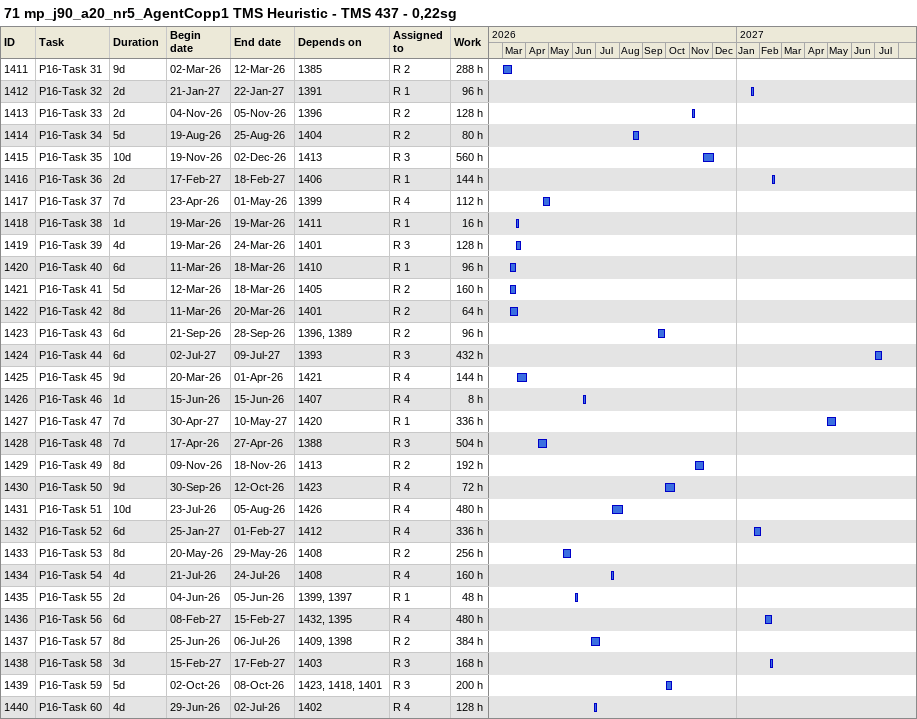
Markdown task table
71 mp_j90_a20_nr5_AgentCopp1 TMS Heuristic - TMS 437 - 0,22sg

| ID | Task | Duration | Start | Finish | Predecessors | Resources | Work (h) |
|---|---|---|---|---|---|---|---|
| 1411 | P16-Task 31 | 9d | 2026-03-02 | 2026-03-12 | 1385 | R 2 | 288 |
| 1412 | P16-Task 32 | 2d | 2027-01-21 | 2027-01-22 | 1391 | R 1 | 96 |
| 1413 | P16-Task 33 | 2d | 2026-11-04 | 2026-11-05 | 1396 | R 2 | 128 |
| 1414 | P16-Task 34 | 5d | 2026-08-19 | 2026-08-25 | 1404 | R 2 | 80 |
| 1415 | P16-Task 35 | 10d | 2026-11-19 | 2026-12-02 | 1413 | R 3 | 560 |
| 1416 | P16-Task 36 | 2d | 2027-02-17 | 2027-02-18 | 1406 | R 1 | 144 |
| 1417 | P16-Task 37 | 7d | 2026-04-23 | 2026-05-01 | 1399 | R 4 | 112 |
| 1418 | P16-Task 38 | 1d | 2026-03-19 | 2026-03-19 | 1411 | R 1 | 16 |
| 1419 | P16-Task 39 | 4d | 2026-03-19 | 2026-03-24 | 1401 | R 3 | 128 |
| 1420 | P16-Task 40 | 6d | 2026-03-11 | 2026-03-18 | 1410 | R 1 | 96 |
| 1421 | P16-Task 41 | 5d | 2026-03-12 | 2026-03-18 | 1405 | R 2 | 160 |
| 1422 | P16-Task 42 | 8d | 2026-03-11 | 2026-03-20 | 1401 | R 2 | 64 |
| 1423 | P16-Task 43 | 6d | 2026-09-21 | 2026-09-28 | 1396, 1389 | R 2 | 96 |
| 1424 | P16-Task 44 | 6d | 2027-07-02 | 2027-07-09 | 1393 | R 3 | 432 |
| 1425 | P16-Task 45 | 9d | 2026-03-20 | 2026-04-01 | 1421 | R 4 | 144 |
| 1426 | P16-Task 46 | 1d | 2026-06-15 | 2026-06-15 | 1407 | R 4 | 8 |
| 1427 | P16-Task 47 | 7d | 2027-04-30 | 2027-05-10 | 1420 | R 1 | 336 |
| 1428 | P16-Task 48 | 7d | 2026-04-17 | 2026-04-27 | 1388 | R 3 | 504 |
| 1429 | P16-Task 49 | 8d | 2026-11-09 | 2026-11-18 | 1413 | R 2 | 192 |
| 1430 | P16-Task 50 | 9d | 2026-09-30 | 2026-10-12 | 1423 | R 4 | 72 |
| 1431 | P16-Task 51 | 10d | 2026-07-23 | 2026-08-05 | 1426 | R 4 | 480 |
| 1432 | P16-Task 52 | 6d | 2027-01-25 | 2027-02-01 | 1412 | R 4 | 336 |
| 1433 | P16-Task 53 | 8d | 2026-05-20 | 2026-05-29 | 1408 | R 2 | 256 |
| 1434 | P16-Task 54 | 4d | 2026-07-21 | 2026-07-24 | 1408 | R 4 | 160 |
| 1435 | P16-Task 55 | 2d | 2026-06-04 | 2026-06-05 | 1399, 1397 | R 1 | 48 |
| 1436 | P16-Task 56 | 6d | 2027-02-08 | 2027-02-15 | 1432, 1395 | R 4 | 480 |
| 1437 | P16-Task 57 | 8d | 2026-06-25 | 2026-07-06 | 1409, 1398 | R 2 | 384 |
| 1438 | P16-Task 58 | 3d | 2027-02-15 | 2027-02-17 | 1403 | R 3 | 168 |
| 1439 | P16-Task 59 | 5d | 2026-10-02 | 2026-10-08 | 1423, 1418, 1401 | R 3 | 200 |
| 1440 | P16-Task 60 | 4d | 2026-06-29 | 2026-07-02 | 1402 | R 4 | 128 |
